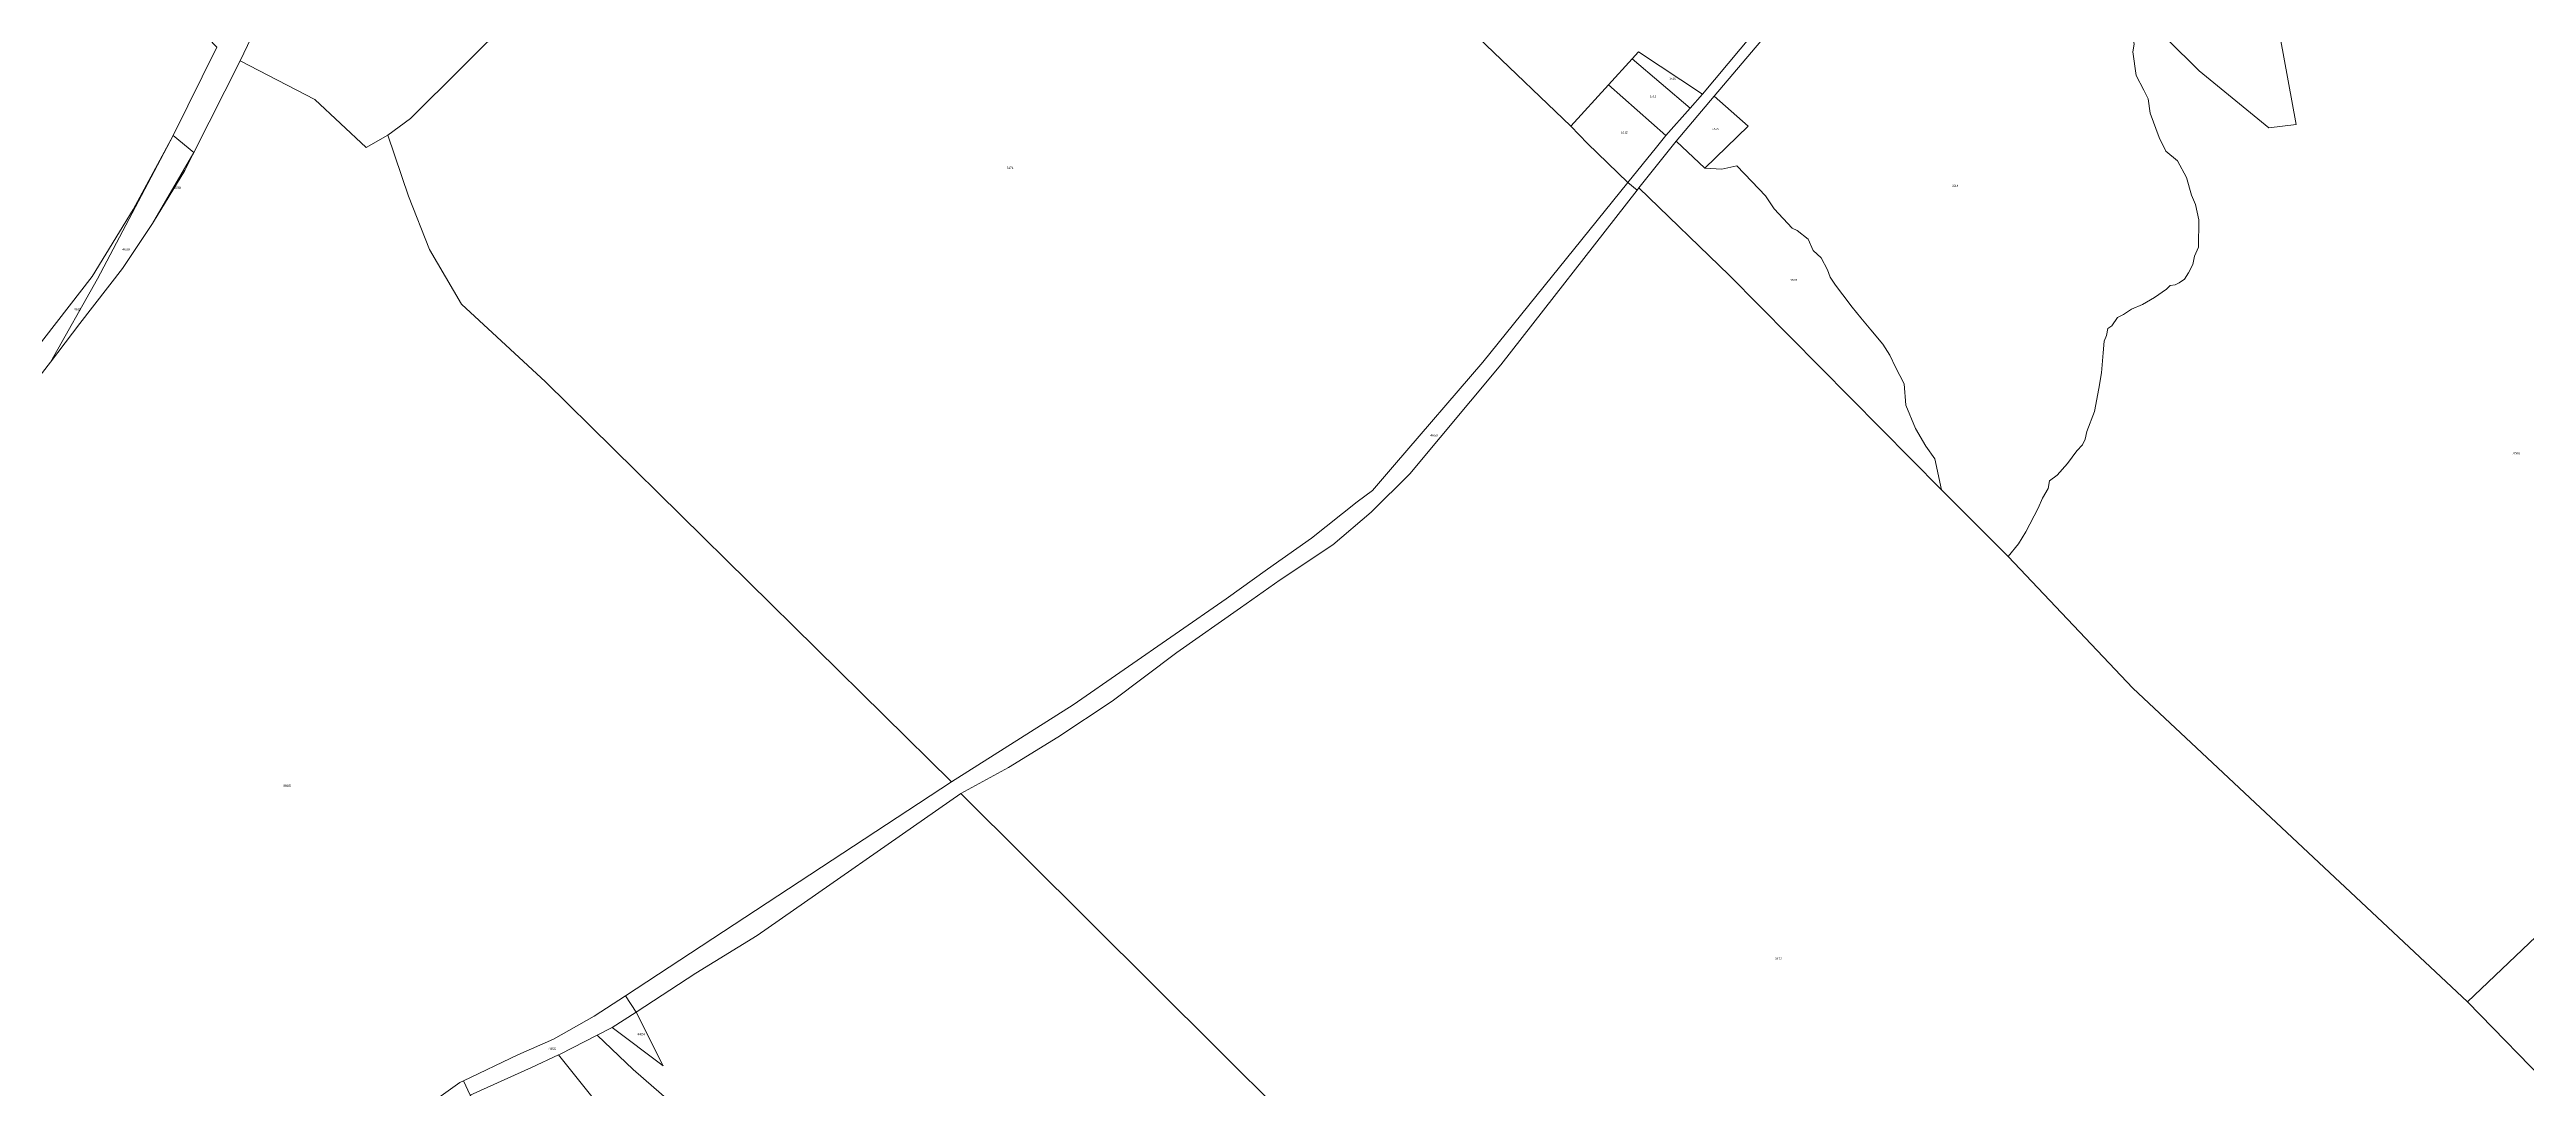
# Model space of a CAD drawing. Header units: metres. Extents: x 208626 to 229755, y 5040476 to 5064226.
# Drawn here: x 218622 to 220233, y 5053647 to 5054323 of the extents above; entities that cross this region are included whole.
import ezdxf

# ---------------------------------------------------------------- set-up
doc = ezdxf.new("R2010")
doc.units = ezdxf.units.M
doc.header["$LTSCALE"] = 0.56
doc.layers.add('6', color=7, linetype='Continuous', lineweight=13)
doc.layers.add('61', color=7, linetype='Continuous')

msp = doc.modelspace()

# ---------------------------------------------------------------- linework, layer by layer
at = {"layer": '6'}
for points in [[(218527.4712, 5054525.6782), (218531.2077, 5054528.6337), (218532.4669, 5054530.3336), (218730.7436, 5054324.2231), (218702.3884, 5054266.6746), (218676.4335, 5054218.5202), (218649.7108, 5054174.999), (218573.172, 5054076.592), (218477.4228, 5054191.2452), (218465.8028, 5054202.7624), (217998.658, 5054694.6557), (217559.6502, 5055137.6475)], [(219224.4469, 5054643.2515), (218856.6624, 5054277.6704), (218841.924, 5054266.9713), (218827.9571, 5054259.0036), (218794.4137, 5054290.2337), (218745.8272, 5054315.2345)], [(220006.076, 5054250.2218), (219998.4529, 5054256.4156), (219994.0061, 5054265.3092), (219988.2888, 5054281.3495), (219986.8595, 5054290.5607), (219984.1596, 5054296.1192), (219979.2364, 5054305.8069), (219977.035, 5054321.1721), (219977.8362, 5054326.0934), (219976.8542, 5054331.8525), (219979.8512, 5054331.5295), (219999.405, 5054329.4223), (220020.0201, 5054308.8072), (220065.3733, 5054271.7001), (220083.1086, 5054273.8557), (220052.0864, 5054444.4276), (220051.2154, 5054455.8851), (220051.6259, 5054473.5724), (220094.0463, 5054339.4818), (220145.2127, 5054424.4743), (220204.7962, 5054363.8074), (220231.0873, 5054396.508), (220403.8278, 5054229.5865)], [(218778.94, 5054384.5152), (218745.8272, 5054315.2345), (218715.8748, 5054255.6918), (218702.3884, 5054266.6746), (218730.7436, 5054324.2231)], [(218745.8272, 5054315.2345), (218778.94, 5054384.5152)], [(219698.5043, 5054245.4684), (219726.7867, 5054272.7838), (219704.6733, 5054292.2077), (219789.7039, 5054392.682)], [(219977.8362, 5054326.0934), (219977.035, 5054321.1721), (219979.2364, 5054305.8069), (219984.1596, 5054296.1192), (219986.8595, 5054290.5607), (219988.2888, 5054281.3495), (219994.0061, 5054265.3092), (219998.4529, 5054256.4156), (220006.076, 5054250.2218), (220011.9522, 5054239.4224), (220015.1285, 5054227.829), (220017.6695, 5054221.794), (220019.8929, 5054211.9475), (220019.7341, 5054194.1603), (220017.1931, 5054188.1253), (220016.0814, 5054182.7256), (220013.2227, 5054177.4848), (220010.5229, 5054173.3556), (220007.1877, 5054170.9734), (220004.4879, 5054169.544), (220001.3116, 5054169.0676), (219998.9294, 5054166.8442), (219990.9887, 5054161.2857), (219983.2067, 5054156.68), (219976.0601, 5054153.6626), (219970.978, 5054150.3275), (219967.0077, 5054148.4217)], [(218608.4528, 5054100.9598), (218622.4828, 5054119.2888), (218641.6928, 5054144.3839), (218669.3918, 5054180.1018), (218688.8798, 5054209.4328), (218689.6388, 5054210.5758), (218709.9768, 5054243.9668), (218715.8748, 5054255.6918), (218745.8272, 5054315.2345), (218794.4137, 5054290.2337), (218827.9571, 5054259.0036), (218841.924, 5054266.9713), (218855.3858, 5054227.1503), (218869.0696, 5054192.6161), (218889.8102, 5054157.0265), (218944.605, 5054106.4585), (219208.6401, 5053846.315), (218996.6126, 5053707.1356), (218976.271, 5053693.7829), (218949.7356, 5053678.854), (218926.5786, 5053668.8048), (218891.2002, 5053651.838)], [(219769.1348, 5054191.8661), (219765.8175, 5054199.36), (219758.6865, 5054204.8568), (219755.4182, 5054206.3424), (219743.6817, 5054218.9702), (219738.0364, 5054227.4382), (219729.1227, 5054236.7976), (219719.4661, 5054246.8998), (219709.661, 5054244.82), (219698.5043, 5054245.4684)], [(219895.8587, 5053992.9422), (219902.5289, 5054001.0418), (219907.4522, 5054008.8237), (219915.3929, 5054024.2287), (219918.2516, 5054030.7401), (219921.9043, 5054037.0927), (219922.8572, 5054042.0159), (219927.7805, 5054045.6687), (219934.4507, 5054053.4506), (219940.4856, 5054061.5501), (219944.2972, 5054065.5205), (219946.0441, 5054069.1732), (219946.997, 5054074.2553), (219952.0791, 5054087.1193), (219954.9378, 5054102.0478), (219956.6847, 5054112.3708), (219957.6376, 5054125.3936), (219958.4317, 5054133.0167), (219959.861, 5054136.6694), (219960.6551, 5054141.1162), (219963.2226, 5054142.8234), (219967.0077, 5054148.4217), (219970.978, 5054150.3275), (219976.0601, 5054153.6626), (219983.2067, 5054156.68), (219990.9887, 5054161.2857), (219998.9294, 5054166.8442), (220001.3116, 5054169.0676), (220004.4879, 5054169.544), (220007.1877, 5054170.9734), (220010.5229, 5054173.3556), (220013.2227, 5054177.4848), (220016.0814, 5054182.7256), (220017.1931, 5054188.1253), (220019.7341, 5054194.1603), (220019.8929, 5054211.9475), (220017.6695, 5054221.794), (220015.1285, 5054227.829), (220011.9522, 5054239.4224), (220006.076, 5054250.2218)], [(219591.6777, 5053463.684), (219214.6709, 5053838.6771), (219245.6703, 5053855.6776), (219277.7358, 5053875.3035), (219313.0779, 5053898.7325), (219355.1707, 5053930.5007), (219396.4694, 5053959.4891), (219422.281, 5053977.7558), (219456.6006, 5054000.5019), (219481.6646, 5054021.681), (219506.6638, 5054046.6813), (219565.975, 5054117.5724), (219654.5225, 5054231.2584), (219655.6893, 5054232.7565), (219714.4735, 5054175.9473), (219852.5242, 5054036.2681), (219895.8587, 5053992.9422), (219976.9227, 5053907.2015), (220194.7366, 5053703.1559), (220309.6363, 5053585.1922)], [(219967.0077, 5054148.4217), (219963.2226, 5054142.8234), (219960.6551, 5054141.1162), (219959.861, 5054136.6694), (219958.4317, 5054133.0167), (219957.6376, 5054125.3936), (219956.6847, 5054112.3708), (219954.9378, 5054102.0478), (219952.0791, 5054087.1193), (219946.997, 5054074.2553), (219946.0441, 5054069.1732), (219944.2972, 5054065.5205), (219940.4856, 5054061.5501), (219934.4507, 5054053.4506), (219927.7805, 5054045.6687), (219922.8572, 5054042.0159), (219921.9043, 5054037.0927), (219918.2516, 5054030.7401), (219915.3929, 5054024.2287), (219907.4522, 5054008.8237), (219902.5289, 5054001.0418), (219895.8587, 5053992.9422), (219852.5242, 5054036.2681), (219848.2011, 5054056.3263), (219842.3851, 5054064.5656), (219835.5998, 5054076.1975), (219829.2992, 5054091.2221), (219828.2994, 5054105.2157), (219822.709, 5054115.9305), (219818.9821, 5054123.8502), (219814.2746, 5054130.9645), (219806.5235, 5054140.3808), (219799.9868, 5054148.106), (219794.49, 5054155.0884), (219788.2504, 5054162.9622), (219783.4964, 5054169.3504), (219780.0795, 5054174.5501), (219778.4521, 5054179.2878), (219774.2593, 5054187.2075), (219769.1348, 5054191.8661)], [(220408.6613, 5053906.696), (220194.7366, 5053703.1559), (219976.9227, 5053907.2015), (219895.8587, 5053992.9422)], [(219026.7528, 5053637.1646), (219001.6223, 5053659.087), (218978.0606, 5053681.4791), (218987.9037, 5053686.4006), (219021.0121, 5053661.5693), (219003.5631, 5053696.4674), (219042.3466, 5053721.7352), (219082.1247, 5053746.3597), (219214.6709, 5053838.6771), (219591.6777, 5053463.684)], [(218985.1722, 5053628.5412), (218953.0281, 5053668.6699), (218954.1241, 5053669.1753), (218978.0606, 5053681.4791), (219001.6223, 5053659.087), (219026.7528, 5053637.1646)], [(218867.5788, 5053635.5304), (218888.7938, 5053650.684), (218891.2002, 5053651.838), (218895.4375, 5053642.4682)], [(218891.2002, 5053651.838), (218888.7938, 5053650.684), (218867.5788, 5053635.5304)]]:
    msp.add_lwpolyline(points, dxfattribs=at)
for points in [[(219224.4469, 5054643.2515), (219442.7586, 5054849.4079), (219513.1167, 5054777.1482), (219651.9313, 5054634.5305), (219754.6161, 5054539.452), (219833.328, 5054459.84), (219824.0926, 5054448.5131), (219815.5965, 5054436.7805), (219782.8261, 5054461.4595), (219745.2008, 5054414.9336), (219778.3362, 5054391.0341), (219697.1706, 5054293.6453), (219655.4832, 5054321.0427), (219651.4338, 5054316.6892), (219635.9062, 5054299.7066), (219611.4775, 5054272.7618)], [(218841.924, 5054266.9713), (218856.6624, 5054277.6704), (219224.4469, 5054643.2515), (219611.4775, 5054272.7618), (219622.3006, 5054261.6084), (219648.5079, 5054236.1123), (219554.2424, 5054119.1907), (219496.8221, 5054052.4752), (219482.3638, 5054035.8749), (219472.402, 5054028.4581), (219442.6653, 5054004.6804), (219414.0586, 5053984.7006), (219387.3178, 5053965.2527), (219287.6634, 5053896.3499), (219208.6401, 5053846.315), (218944.605, 5054106.4585), (218889.8102, 5054157.0265), (218869.0696, 5054192.6161), (218855.3858, 5054227.1503)], [(219648.5079, 5054236.1123), (219667.1182, 5054259.1729), (219673.1776, 5054266.7895), (219688.9951, 5054284.4943), (219697.1706, 5054293.6453), (219778.3362, 5054391.0341), (219815.5965, 5054436.7805), (219824.0926, 5054448.5131), (219833.328, 5054459.84), (219840.2156, 5054454.2624), (219789.7039, 5054392.682), (219704.6733, 5054292.2077), (219679.8705, 5054262.9224), (219655.6893, 5054232.7565), (219654.5225, 5054231.2584)], [(219979.8512, 5054331.5295), (219981.8154, 5054385.1327), (219985.8082, 5054406.4275), (219997.7865, 5054423.0641), (220012.1977, 5054432.9113), (220052.0864, 5054444.4276), (220083.1086, 5054273.8557), (220065.3733, 5054271.7001), (220020.0201, 5054308.8072), (219999.405, 5054329.4223)], [(219635.9062, 5054299.7066), (219651.4338, 5054316.6892), (219688.9951, 5054284.4943), (219673.1776, 5054266.7895)], [(219651.4338, 5054316.6892), (219655.4832, 5054321.0427), (219697.1706, 5054293.6453), (219688.9951, 5054284.4943)], [(219611.4775, 5054272.7618), (219635.9062, 5054299.7066), (219673.1776, 5054266.7895), (219667.1182, 5054259.1729), (219648.5079, 5054236.1123), (219622.3006, 5054261.6084)], [(219679.8705, 5054262.9224), (219704.6733, 5054292.2077), (219726.7867, 5054272.7838), (219698.5043, 5054245.4684)], [(218573.172, 5054076.592), (218649.7108, 5054174.999), (218676.4335, 5054218.5202), (218702.3884, 5054266.6746), (218653.0418, 5054173.5178), (218622.4828, 5054119.2888), (218608.4528, 5054100.9598), (218589.9378, 5054077.3209), (218581.9278, 5054066.1078)], [(218622.4828, 5054119.2888), (218653.0418, 5054173.5178), (218702.3884, 5054266.6746), (218715.8748, 5054255.6918), (218688.8798, 5054209.4328), (218669.3918, 5054180.1018), (218641.6928, 5054144.3839)], [(218688.8798, 5054209.4328), (218715.8748, 5054255.6918), (218709.9768, 5054243.9668), (218689.6388, 5054210.5758)], [(219655.6893, 5054232.7565), (219679.8705, 5054262.9224), (219698.5043, 5054245.4684), (219709.661, 5054244.82), (219719.4661, 5054246.8998), (219729.1227, 5054236.7976), (219738.0364, 5054227.4382), (219743.6817, 5054218.9702), (219755.4182, 5054206.3424), (219758.6865, 5054204.8568), (219765.8175, 5054199.36), (219769.1348, 5054191.8661), (219774.2593, 5054187.2075), (219778.4521, 5054179.2878), (219780.0795, 5054174.5501), (219783.4964, 5054169.3504), (219788.2504, 5054162.9622), (219794.49, 5054155.0884), (219799.9868, 5054148.106), (219806.5235, 5054140.3808), (219814.2746, 5054130.9645), (219818.9821, 5054123.8502), (219822.709, 5054115.9305), (219828.2994, 5054105.2157), (219829.2992, 5054091.2221), (219835.5998, 5054076.1975), (219842.3851, 5054064.5656), (219848.2011, 5054056.3263), (219852.5242, 5054036.2681), (219714.4735, 5054175.9473)], [(218996.6126, 5053707.1356), (219208.6401, 5053846.315), (219287.6634, 5053896.3499), (219387.3178, 5053965.2527), (219414.0586, 5053984.7006), (219442.6653, 5054004.6804), (219472.402, 5054028.4581), (219482.3638, 5054035.8749), (219496.8221, 5054052.4752), (219554.2424, 5054119.1907), (219648.5079, 5054236.1123), (219654.5225, 5054231.2584), (219565.975, 5054117.5724), (219506.6638, 5054046.6813), (219481.6646, 5054021.681), (219456.6006, 5054000.5019), (219422.281, 5053977.7558), (219396.4694, 5053959.4891), (219355.1707, 5053930.5007), (219313.0779, 5053898.7325), (219277.7358, 5053875.3035), (219245.6703, 5053855.6776), (219214.6709, 5053838.6771), (219082.1247, 5053746.3597), (219042.3466, 5053721.7352), (219003.5631, 5053696.4674)], [(220194.7366, 5053703.1559), (220408.6613, 5053906.696), (220507.1268, 5053823.1729), (220491.4754, 5053756.9156), (220309.6363, 5053585.1922)], [(218891.2002, 5053651.838), (218926.5786, 5053668.8048), (218949.7356, 5053678.854), (218976.271, 5053693.7829), (218996.6126, 5053707.1356), (219003.5631, 5053696.4674), (218987.9037, 5053686.4006), (218978.0606, 5053681.4791), (218954.1241, 5053669.1753), (218953.0281, 5053668.6699), (218935.3171, 5053660.5032), (218895.4375, 5053642.4682)], [(218987.9037, 5053686.4006), (219003.5631, 5053696.4674), (219021.0121, 5053661.5693)], [(218895.4375, 5053642.4682), (218935.3171, 5053660.5032), (218953.0281, 5053668.6699), (218985.1722, 5053628.5412), (218934.2229, 5053594.5053)]]:
    msp.add_lwpolyline(points, close=True, dxfattribs=at)

# ---------------------------------------------------------------- texts
at = {"layer": '61'}
for s, p in [('1510', (219675.4766, 5054303)), ('1512', (219644.0469, 5054268)), ('1515', (219703.3281, 5054270.25)), ('3171', (219244.5078, 5054245)), ('1514', (219859.2031, 5054233.25))]:
    msp.add_text(s, height=1.4, dxfattribs=at).set_placement(p)
for s, width, p in [('1511', 0.85, (219662.7344, 5054291.5)), ('4638', 1.2, (218702.375, 5054232)), ('4639', 1.2, (218669.1719, 5054192)), ('1507', 1.1, (219754.1094, 5054172)), ('4637', 1.2, (218637.7813, 5054153)), ('4650', 1.2, (219519.9609, 5054071)), ('2080', 1.2, (220223.9219, 5054059.25)), ('3885', 1.2, (218773.8594, 5053843)), ('3172', 1.1, (219744.2578, 5053730.5)), ('4855', 1.2, (218946.3626, 5053671.8966)), ('4424', 1.2, (219004.1596, 5053681.4791))]:
    msp.add_text(s, height=1.4, dxfattribs=dict(at, width=width)).set_placement(p)

doc.saveas('drawing.dxf')
